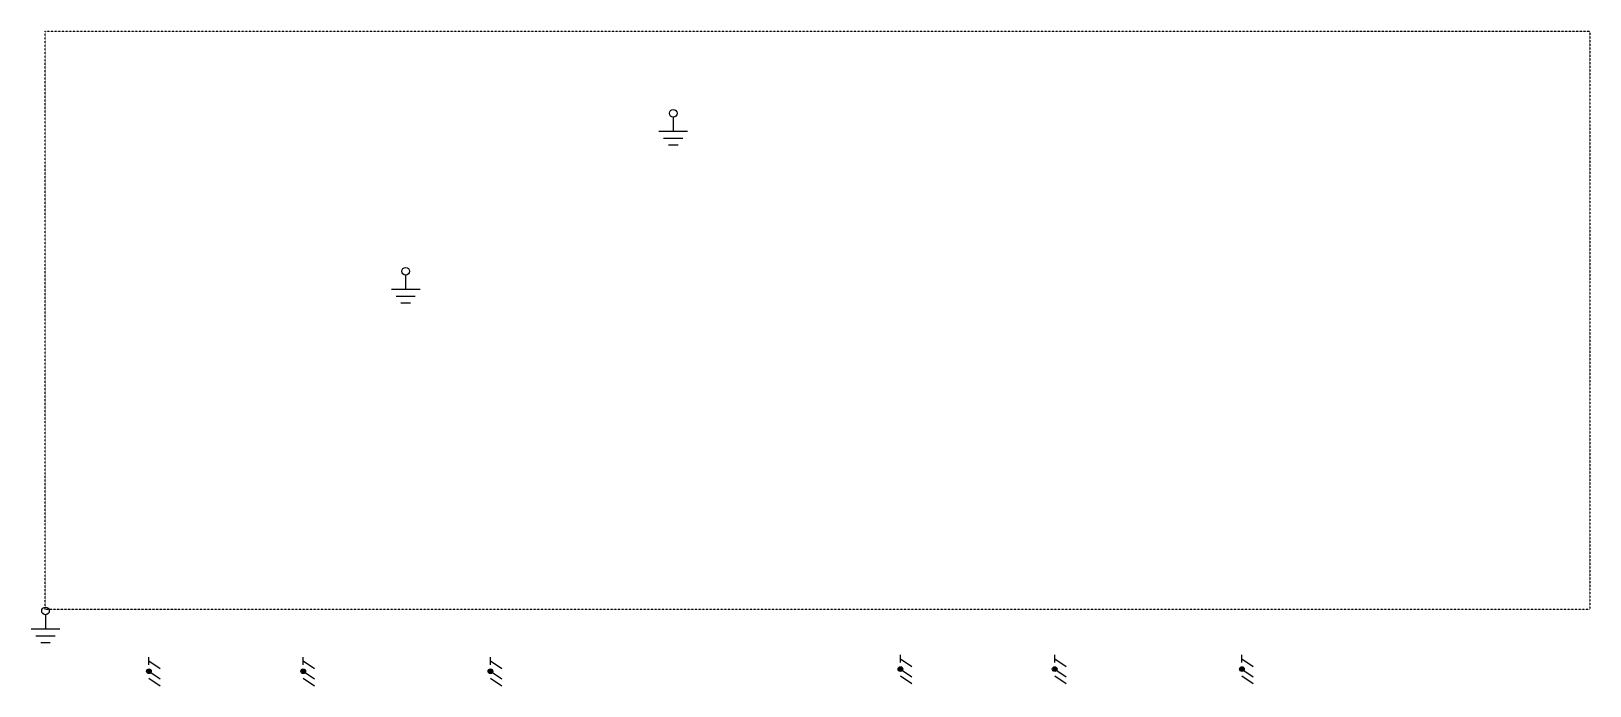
# Model space of a CAD drawing. Header units: millimetres. Extents: x -178823 to 175654, y -172236 to 8261111.
# Drawn here: x 52292 to 53312, y 26350 to 26779 of the extents above; entities that cross this region are included whole.
import ezdxf
from ezdxf.enums import TextEntityAlignment as Align

# ---------------------------------------------------------------- set-up
doc = ezdxf.new("R2010")
doc.units = ezdxf.units.MM
doc.linetypes.add('DASHED', pattern=[0.75, 0.5, -0.25])
doc.layers.add('ET_Circuito', color=2, linetype='Continuous')
doc.layers.add('ET_Equipamento', color=2, linetype='Continuous')
doc.styles.get("Standard").update_dxf_attribs({"font": 'arial.ttf'})

# ---------------------------------------------------------------- blocks, each defined once
blk = doc.blocks.new('1n')
at = {"layer": 'ET_Circuito'}
h = blk.add_hatch(color=3, dxfattribs=at)
edge = h.paths.add_edge_path()
edge.add_arc((0.028, 0.074), 0.0311, 0, 360)
at = {"layer": 'ET_Circuito', "color": 3}
for p, q in [((-0.062, 0.074), (-0.163, -0.074)), ((0.028, 0.074), (-0.073, -0.074)), ((0.163, 0.074), (0.062, -0.074)), ((0.113, 0.074), (0.213, 0.074))]:
    blk.add_line(p, q, dxfattribs=at)
blk.add_circle((0.028, 0.074), 0.0311, dxfattribs=at)
blk = doc.blocks.new('Terra_Proteccao')
at = {"layer": 'ET_Equipamento', "color": 2}
for p, q in [((0, -0.1), (0, -0.288)), ((0.188, -0.288), (-0.187, -0.288)), ((0.125, -0.379), (-0.125, -0.379)), ((0.063, -0.469), (-0.062, -0.469))]:
    blk.add_line(p, q, dxfattribs=at)
blk.add_circle((0, -0.05), 0.05, dxfattribs=at)
at = {"layer": 'ET_Equipamento', "width": 0.8, "flags": 1}
for tag, p in [('00000', (0.3, -0.35)), ('NOME', (0.3, -0.6))]:
    blk.add_attdef(tag, p, '', height=0.2, dxfattribs=at)
at = {"layer": 'ET_Equipamento', "color": 1, "width": 0.8}
for tag, p in [('REFERENCIA', (0, -0.75)), ('NOTA', (0, -1))]:
    blk.add_attdef(tag, text='', height=0.2, dxfattribs=at).set_placement(p, align=Align.MIDDLE)

msp = doc.modelspace()

# ---------------------------------------------------------------- linework, layer by layer
at = {"layer": 'ET_Circuito', "linetype": 'DASHED', "ltscale": 0.1}
for p, q in [((52300.827, 26778.994), (53311.86, 26778.994)), ((52300.827, 26400.451), (52300.827, 26778.994)), ((53311.86, 26778.994), (53311.86, 26400.451)), ((53311.86, 26400.451), (52300.827, 26400.451))]:
    msp.add_line(p, q, dxfattribs=at)

# ---------------------------------------------------------------- block references
at = {"layer": 'ET_Circuito', "xscale": 50, "yscale": 50, "zscale": 50, "rotation": 89.99999999999999}
for p in [(52372.433, 26358.521), (52473.407, 26358.521), (52595.965, 26358.521), (52864.32, 26359.96), (52965.295, 26359.96), (53087.853, 26359.96)]:
    msp.add_blockref('1n', p, dxfattribs=at)
at = {"layer": 'ET_Equipamento', "xscale": 50, "yscale": 50, "zscale": 50}
for p in [(52711.892, 26727.698), (52536.767, 26624.326), (52301.021, 26401.899)]:
    msp.add_blockref('Terra_Proteccao', p, dxfattribs=at)

doc.saveas('drawing.dxf')
